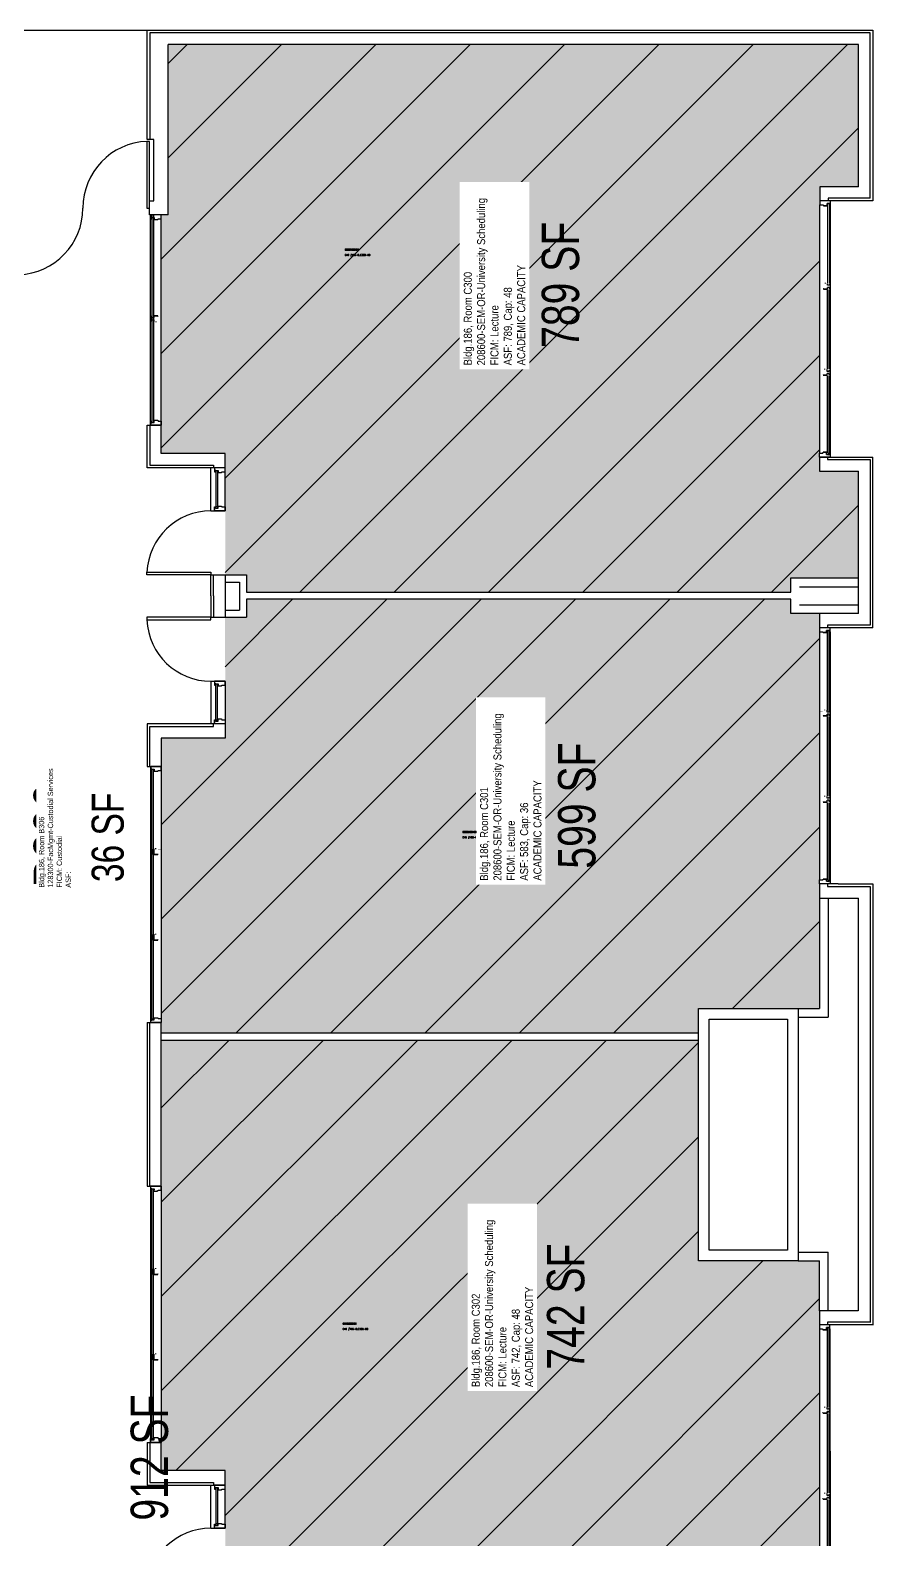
# Model space of a CAD drawing. Header units: inches. Extents: x -16 to 4862, y -246 to 5624.
# Drawn here: x 4388 to 4862, y 188 to 1037 of the extents above; entities that cross this region are included whole.
import ezdxf
from ezdxf.enums import TextEntityAlignment as Align

# ---------------------------------------------------------------- set-up
doc = ezdxf.new("R2010")
doc.units = ezdxf.units.IN
doc.header["$LTSCALE"] = 10
doc.header["$MEASUREMENT"] = 0
for name, color, linetype in [('A-DOOR', 2, 'CONTINUOUS'), ('A-FLOR', 3, 'CONTINUOUS'), ('A-GLAZ', 1, 'CONTINUOUS'), ('A-GLAZ-SILL', 2, 'CONTINUOUS'), ('A-IDEN-CNUM', 7, 'CONTINUOUS'), ('A-IDEN-RNUM', 7, 'CONTINUOUS'), ('A-IDEN-SNUM', 4, 'CONTINUOUS'), ('A-IDEN-VNUM', 4, 'CONTINUOUS'), ('A-WALL', 5, 'CONTINUOUS'), ('AREA-TEXT', 3, 'CONTINUOUS'), ('Rooms-Capacity', 4, 'CONTINUOUS'), ('Rooms-Category-Color', 7, 'CONTINUOUS'), ('Rooms-College-Color', 7, 'CONTINUOUS'), ('Rooms-Department-Color', 7, 'CONTINUOUS'), ('Rooms-Division-Color', 7, 'CONTINUOUS'), ('Rooms-Information', 7, 'CONTINUOUS')]:
    doc.layers.add(name, color=color, linetype=linetype)
doc.styles.add('AREA', font='arial.ttf', dxfattribs={"width": 0.75, "height": 24})
doc.styles.add('ROOMSNUMBER', font='TXT.SHX', dxfattribs={"height": 1})
doc.styles.add('ROOMVNUMBER', font='arial.ttf', dxfattribs={"width": 0.85, "height": 30})

msp = doc.modelspace()

# ---------------------------------------------------------------- hatches: boundary and pattern name
at = {"layer": 'Rooms-Capacity'}
h = msp.add_hatch(dxfattribs=at)
h.set_pattern_fill('ANSI31', color=256, scale=300, style=0)
h.paths.add_polyline_path([(4465.61, 1029.13), (4465.61, 933.3), (4461.68, 933.3), (4461.67, 799.1), (4497.6, 799.1), (4497.6, 730.85), (4509.6, 730.85), (4509.6, 721.13), (4815.49, 721.13), (4815.49, 729.17), (4853.64, 729.17), (4853.64, 789.19), (4831.64, 789.19), (4831.96, 949.14), (4853.56, 949.14), (4853.6, 1029.13)])
h = msp.add_hatch(dxfattribs=at)
h.set_pattern_fill('ANSI31', color=256, scale=300, style=0)
h.paths.add_polyline_path([(4509.6, 717.13), (4509.56, 707.04), (4497.57, 707.04), (4497.6, 639.04), (4461.67, 639.04), (4461.68, 473.16), (4763.64, 473.16), (4763.64, 487.13), (4831.61, 487.13), (4831.65, 709.13), (4815.49, 709.13), (4815.49, 717.13)])
h = msp.add_hatch(dxfattribs=at)
h.set_pattern_fill('ANSI31', color=256, scale=300, style=0)
h.paths.add_polyline_path([(4461.67, 469.16), (4461.67, 227.26), (4497.6, 227.26), (4497.6, 158.89), (4509.6, 158.89), (4509.6, 149.19), (4815.49, 149.19), (4815.49, 157.18), (4831.55, 157.18), (4831.59, 345.13), (4763.64, 345.13), (4763.64, 469.16)])
at = {"layer": 'Rooms-Category-Color', "true_color": 0xffff64}
for points in [[(4465.61, 1029.13), (4465.61, 933.3), (4461.68, 933.3), (4461.67, 799.1), (4497.6, 799.1), (4497.6, 730.85), (4509.6, 730.85), (4509.6, 721.13), (4815.49, 721.13), (4815.49, 729.17), (4853.64, 729.17), (4853.64, 789.19), (4831.64, 789.19), (4831.96, 949.14), (4853.56, 949.14), (4853.6, 1029.13)], [(4509.6, 717.13), (4509.56, 707.04), (4497.57, 707.04), (4497.6, 639.04), (4461.67, 639.04), (4461.68, 473.16), (4763.64, 473.16), (4763.64, 487.13), (4831.61, 487.13), (4831.65, 709.13), (4815.49, 709.13), (4815.49, 717.13)], [(4461.67, 469.16), (4461.67, 227.26), (4497.6, 227.26), (4497.6, 158.89), (4509.6, 158.89), (4509.6, 149.19), (4815.49, 149.19), (4815.49, 157.18), (4831.55, 157.18), (4831.59, 345.13), (4763.64, 345.13), (4763.64, 469.16)]]:
    msp.add_hatch(color=51, dxfattribs=at).paths.add_polyline_path(points)
at = {"layer": 'Rooms-College-Color', "true_color": 0xffff64}
for points in [[(4465.61, 1029.13), (4465.61, 933.3), (4461.68, 933.3), (4461.67, 799.1), (4497.6, 799.1), (4497.6, 730.85), (4509.6, 730.85), (4509.6, 721.13), (4815.49, 721.13), (4815.49, 729.17), (4853.64, 729.17), (4853.64, 789.19), (4831.64, 789.19), (4831.96, 949.14), (4853.56, 949.14), (4853.6, 1029.13)], [(4509.6, 717.13), (4509.56, 707.04), (4497.57, 707.04), (4497.6, 639.04), (4461.67, 639.04), (4461.68, 473.16), (4763.64, 473.16), (4763.64, 487.13), (4831.61, 487.13), (4831.65, 709.13), (4815.49, 709.13), (4815.49, 717.13)], [(4461.67, 469.16), (4461.67, 227.26), (4497.6, 227.26), (4497.6, 158.89), (4509.6, 158.89), (4509.6, 149.19), (4815.49, 149.19), (4815.49, 157.18), (4831.55, 157.18), (4831.59, 345.13), (4763.64, 345.13), (4763.64, 469.16)]]:
    msp.add_hatch(color=51, dxfattribs=at).paths.add_polyline_path(points)
at = {"layer": 'Rooms-Department-Color', "true_color": 0x003fff}
for points in [[(4465.61, 1029.13), (4465.61, 933.3), (4461.68, 933.3), (4461.67, 799.1), (4497.6, 799.1), (4497.6, 730.85), (4509.6, 730.85), (4509.6, 721.13), (4815.49, 721.13), (4815.49, 729.17), (4853.64, 729.17), (4853.64, 789.19), (4831.64, 789.19), (4831.96, 949.14), (4853.56, 949.14), (4853.6, 1029.13)], [(4509.6, 717.13), (4509.56, 707.04), (4497.57, 707.04), (4497.6, 639.04), (4461.67, 639.04), (4461.68, 473.16), (4763.64, 473.16), (4763.64, 487.13), (4831.61, 487.13), (4831.65, 709.13), (4815.49, 709.13), (4815.49, 717.13)], [(4461.67, 469.16), (4461.67, 227.26), (4497.6, 227.26), (4497.6, 158.89), (4509.6, 158.89), (4509.6, 149.19), (4815.49, 149.19), (4815.49, 157.18), (4831.55, 157.18), (4831.59, 345.13), (4763.64, 345.13), (4763.64, 469.16)]]:
    msp.add_hatch(color=160, dxfattribs=at).paths.add_polyline_path(points)
at = {"layer": 'Rooms-Division-Color', "true_color": 0x003fff}
for points in [[(4465.61, 1029.13), (4465.61, 933.3), (4461.68, 933.3), (4461.67, 799.1), (4497.6, 799.1), (4497.6, 730.85), (4509.6, 730.85), (4509.6, 721.13), (4815.49, 721.13), (4815.49, 729.17), (4853.64, 729.17), (4853.64, 789.19), (4831.64, 789.19), (4831.96, 949.14), (4853.56, 949.14), (4853.6, 1029.13)], [(4509.6, 717.13), (4509.56, 707.04), (4497.57, 707.04), (4497.6, 639.04), (4461.67, 639.04), (4461.68, 473.16), (4763.64, 473.16), (4763.64, 487.13), (4831.61, 487.13), (4831.65, 709.13), (4815.49, 709.13), (4815.49, 717.13)], [(4461.67, 469.16), (4461.67, 227.26), (4497.6, 227.26), (4497.6, 158.89), (4509.6, 158.89), (4509.6, 149.19), (4815.49, 149.19), (4815.49, 157.18), (4831.55, 157.18), (4831.59, 345.13), (4763.64, 345.13), (4763.64, 469.16)]]:
    msp.add_hatch(color=160, dxfattribs=at).paths.add_polyline_path(points)

# ---------------------------------------------------------------- linework, layer by layer
at = {"layer": 'A-DOOR'}
for p, q in [((4455.13, 974.64), (4453.63, 974.64)), ((4453.63, 974.64), (4453.63, 937.13)), ((4455.13, 937.13), (4455.13, 974.64)), ((4453.63, 937.13), (4455.13, 937.13)), ((4453.6, 730.85), (4453.6, 732.35)), ((4453.6, 732.35), (4489.6, 732.35)), ((4489.6, 730.85), (4453.6, 730.85)), ((4489.6, 732.35), (4489.6, 730.85)), ((4489.6, 707.04), (4453.6, 707.04)), ((4453.6, 707.04), (4453.6, 705.54)), ((4453.6, 705.54), (4489.6, 705.54)), ((4489.6, 705.54), (4489.6, 707.04))]:
    msp.add_line(p, q, dxfattribs=at)
for centre, radius, start, end in [((4455.18, 937.11), 37.56, 92.37477, 179.96328), ((4380.13, 937.13), 37.49, 272.27124, 0.00933), ((4489.6, 730.86), 35.99, 89.99378, 177.62594), ((4489.61, 707.05), 36.01, 182.40962, 269.99037), ((4489.6, 158.9), 35.99, 89.99378, 177.62594)]:
    msp.add_arc(centre, radius, start, end, dxfattribs=at)
at = {"layer": 'A-FLOR'}
msp.add_line((4453.67, 1036.98), (2423.65, 1036.98), dxfattribs=at)
at = {"layer": 'A-GLAZ'}
for p, q in [((4831.64, 938.89), (4831.64, 799.39)), ((4836.27, 939.59), (4836.27, 895.1)), ((4837.62, 938.89), (4837.64, 799.39)), ((4456.37, 933.3), (4456.37, 817.44)), ((4457.37, 933.3), (4457.37, 816.55)), ((4835.95, 891.18), (4835.95, 846.69)), ((4835.95, 842.77), (4835.95, 799.49)), ((4492.32, 789.78), (4492.32, 768.17)), ((4493.32, 789.65), (4493.32, 768.3)), ((4831.65, 698.88), (4831.65, 559.38)), ((4835.96, 699.58), (4835.96, 655.09)), ((4837.62, 698.88), (4837.65, 559.38)), ((4492.32, 648.48), (4492.32, 669.78)), ((4493.32, 648.61), (4493.32, 669.66)), ((4835.96, 651.17), (4835.96, 606.68)), ((4456.37, 481.5), (4456.37, 620.83)), ((4457.37, 480.61), (4457.37, 621.72)), ((4835.96, 602.76), (4835.96, 559.48)), ((4456.36, 245.47), (4456.36, 384.81)), ((4457.36, 244.59), (4457.36, 385.69)), ((4831.59, 306.88), (4831.59, 167.38)), ((4835.9, 307.58), (4835.9, 263.09)), ((4837.56, 306.88), (4837.59, 167.38)), ((4835.9, 259.17), (4835.9, 214.68)), ((4492.32, 217.82), (4492.32, 196.21)), ((4493.32, 217.69), (4493.32, 196.33)), ((4835.9, 210.76), (4835.9, 167.48))]:
    msp.add_line(p, q, dxfattribs=at)
at = {"layer": 'A-GLAZ-SILL'}
for p, q in [((4837.27, 939.59), (4837.27, 895.1)), ((4836.95, 891.18), (4836.95, 846.69)), ((4836.95, 842.77), (4836.95, 799.49)), ((4836.96, 699.58), (4836.96, 655.09)), ((4836.96, 651.17), (4836.96, 606.68)), ((4836.96, 602.76), (4836.96, 559.48)), ((4836.9, 307.58), (4836.9, 263.09)), ((4836.9, 259.17), (4836.9, 214.68)), ((4836.9, 210.76), (4836.9, 167.48))]:
    msp.add_line(p, q, dxfattribs=at)
at = {"layer": 'A-WALL'}
for p, q in [((4453.67, 1037.13), (4861.6, 1037.13)), ((4453.67, 975.64), (4453.67, 1037.13)), ((4860.1, 1035.63), (4455.17, 1035.63)), ((4455.17, 1035.63), (4455.17, 975.64)), ((4860.1, 942.64), (4860.1, 1035.63)), ((4861.6, 1037.13), (4861.6, 941.14)), ((4853.6, 1029.13), (4465.61, 1029.13)), ((4465.61, 933.3), (4465.61, 1029.13)), ((4853.6, 949.14), (4853.6, 1029.13)), ((4457.61, 973.04), (4457.57, 973.04)), ((4853.6, 949.14), (4831.96, 949.14)), ((4831.96, 949.14), (4831.96, 941.14)), ((4860.1, 942.64), (4836.46, 942.64)), ((4836.46, 942.64), (4836.46, 941.14)), ((4861.6, 941.14), (4831.96, 941.14)), ((4836.12, 938.45), (4834, 938.45)), ((4835.08, 938.07), (4835.08, 938.45)), ((4836, 939.7), (4836, 938.84)), ((4837.25, 939.7), (4836, 939.7)), ((4837.25, 939.82), (4837.25, 939.7)), ((4455.68, 815.1, 0), (4455.68, 933.3, 0)), ((4461.68, 815.1), (4461.67, 933.3)), ((4833.92, 891.8), (4833.8, 891.8)), ((4835.08, 894.73), (4835.08, 895.1)), ((4835.08, 891.55), (4835.08, 891.18)), ((4835.08, 891.55), (4835.08, 891.18)), ((4836.27, 894.76), (4836.15, 894.73)), ((4836.15, 891.55), (4836.27, 891.52)), ((4836.27, 893.73), (4836.27, 894.76)), ((4836.27, 894.73), (4836.27, 894.59)), ((4837.27, 893.73), (4836.27, 893.73)), ((4836.27, 891.52), (4836.27, 892.55)), ((4837.27, 892.55), (4836.27, 892.55)), ((4836.27, 892.55), (4836.27, 891.55)), ((4837.27, 894.73), (4837.27, 893.73)), ((4837.46, 894.27), (4837.27, 894.27)), ((4837.27, 894.27), (4837.27, 893.74)), ((4837.27, 892.55), (4837.27, 891.92)), ((4837.27, 892.55), (4837.27, 891.55)), ((4837.27, 891.92), (4837.46, 892.02)), ((4837.93, 894.27), (4837.46, 894.27)), ((4837.46, 892.02), (4837.62, 892.02)), ((4837.62, 892.02), (4837.93, 892.2)), ((4837.93, 892.2), (4837.93, 894.27)), ((4456.05, 876.05), (4455.74, 875.87)), ((4456.05, 876.05), (4455.74, 875.87)), ((4455.74, 875.87), (4455.74, 873.8)), ((4455.74, 875.87), (4455.74, 873.8)), ((4456.22, 876.05), (4456.05, 876.05)), ((4456.22, 876.05), (4456.05, 876.05)), ((4456.4, 876.14), (4456.22, 876.05)), ((4456.4, 876.14), (4456.22, 876.05)), ((4456.4, 873.33), (4456.4, 876.51)), ((4456.4, 875.51), (4456.4, 876.51)), ((4456.4, 875.51), (4456.4, 876.14)), ((4456.4, 875.52), (4456.4, 876.14)), ((4456.4, 875.52), (4457.4, 875.51)), ((4456.4, 875.51), (4457.4, 875.51)), ((4456.4, 874.34), (4457.4, 874.34)), ((4456.4, 873.34), (4456.4, 874.34)), ((4456.4, 873.8), (4456.4, 874.33)), ((4456.4, 874.33), (4457.4, 874.33)), ((4456.4, 873.8), (4456.4, 874.33)), ((4457.53, 876.51), (4457.4, 876.54)), ((4457.4, 876.54), (4457.4, 875.51)), ((4457.53, 876.51), (4457.4, 876.54)), ((4457.4, 876.54), (4457.4, 875.51)), ((4457.4, 873.33), (4457.4, 876.51)), ((4457.4, 875.51), (4457.4, 876.51)), ((4457.4, 874.34), (4457.4, 873.3)), ((4457.4, 874.33), (4457.4, 873.3)), ((4458.59, 876.51), (4458.59, 876.89)), ((4458.59, 876.51), (4458.59, 876.89)), ((4458.59, 876.51), (4458.59, 876.88)), ((4458.59, 876.51), (4458.59, 876.88)), ((4459.75, 876.26), (4459.88, 876.26)), ((4459.75, 876.26), (4459.88, 876.26)), ((4455.74, 873.8), (4456.22, 873.8)), ((4455.74, 873.8), (4456.22, 873.8)), ((4456.22, 873.8), (4456.4, 873.8)), ((4456.22, 873.8), (4456.4, 873.8)), ((4457.4, 873.34), (4457.4, 873.48)), ((4457.4, 873.3), (4457.53, 873.34)), ((4457.4, 873.3), (4457.53, 873.33)), ((4458.59, 873.34), (4458.59, 872.96)), ((4458.59, 873.33), (4458.59, 872.96)), ((4833.6, 843.39), (4833.48, 843.39)), ((4834.77, 846.32), (4834.77, 846.69)), ((4834.77, 843.14), (4834.77, 842.77)), ((4834.77, 843.14), (4834.77, 842.77)), ((4835.95, 846.35), (4835.83, 846.32)), ((4835.83, 843.14), (4835.95, 843.11)), ((4835.95, 845.32), (4835.95, 846.35)), ((4836.95, 845.32), (4835.95, 845.32)), ((4835.95, 843.11), (4835.95, 844.14)), ((4836.95, 844.14), (4835.95, 844.14)), ((4837.14, 845.85), (4836.95, 845.85)), ((4836.95, 845.85), (4836.95, 845.32)), ((4836.95, 844.14), (4836.95, 843.51)), ((4836.95, 843.51), (4837.14, 843.61)), ((4837.62, 845.85), (4837.14, 845.85)), ((4837.14, 843.61), (4837.31, 843.6)), ((4837.31, 843.6), (4837.62, 843.78)), ((4837.62, 843.78), (4837.62, 845.85)), ((4835.81, 799.84), (4833.68, 799.84)), ((4834.77, 800.21), (4834.77, 799.84)), ((4835.68, 798.59), (4835.68, 799.44)), ((4836.93, 798.59), (4835.68, 798.59)), ((4836.93, 798.46), (4836.93, 798.59)), ((4497.6, 791.1), (4453.67, 791.1)), ((4489.6, 766.85), (4489.58, 791.1)), ((4831.64, 797.14), (4831.64, 789.19)), ((4831.64, 797.14), (4861.64, 797.14)), ((4836.14, 797.14), (4836.14, 795.69)), ((4836.14, 795.69), (4860.14, 795.69)), ((4860.14, 795.69), (4860.14, 702.63)), ((4861.64, 701.13), (4861.64, 797.14)), ((4831.64, 789.19), (4853.64, 789.19)), ((4853.64, 709.13), (4853.64, 789.19)), ((4489.6, 766.85), (4497.6, 766.85)), ((4489.6, 719.13), (4489.6, 730.85)), ((4489.6, 730.85), (4509.6, 730.85)), ((4491.1, 719.13), (4491.1, 730.85)), ((4497.6, 730.85), (4497.6, 707.04)), ((4497.6, 726.85), (4505.6, 726.85)), ((4505.6, 726.85), (4505.6, 711.04)), ((4820.49, 724.17), (4853.6, 724.17)), ((4489.6, 719.13), (4489.6, 707.04)), ((4491.1, 719.13), (4491.1, 707.04)), ((4820.49, 714.09), (4853.6, 714.09)), ((4489.6, 707.04), (4509.6, 707.04)), ((4497.6, 711.04), (4505.6, 711.04)), ((4831.65, 709.13), (4831.65, 701.13)), ((4861.64, 701.13), (4831.65, 701.13)), ((4835.81, 698.44), (4833.69, 698.44)), ((4834.77, 698.06), (4834.77, 698.44)), ((4835.69, 699.69), (4835.69, 698.83)), ((4836.94, 699.69), (4835.69, 699.69)), ((4860.14, 702.63), (4836.15, 702.63)), ((4836.15, 702.63), (4836.15, 701.13)), ((4836.94, 699.81), (4836.94, 699.69)), ((4489.58, 671.1), (4489.58, 647.16)), ((4489.6, 671.1), (4497.6, 671.1)), ((4834.77, 654.72), (4834.77, 655.09)), ((4835.96, 654.75), (4835.83, 654.72)), ((4835.96, 653.72), (4835.96, 654.75)), ((4835.96, 654.72), (4835.96, 654.58)), ((4836.96, 653.72), (4835.96, 653.72)), ((4836.96, 654.72), (4836.96, 653.72)), ((4837.14, 654.26), (4836.96, 654.26)), ((4836.96, 654.26), (4836.96, 653.72)), ((4837.62, 654.26), (4837.14, 654.26)), ((4837.62, 652.18), (4837.62, 654.26)), ((4497.6, 647.16), (4453.67, 647.16)), ((4833.61, 651.79), (4833.48, 651.79)), ((4834.77, 651.54), (4834.77, 651.17)), ((4834.77, 651.54), (4834.77, 651.17)), ((4835.83, 651.54), (4835.96, 651.51)), ((4835.96, 651.51), (4835.96, 652.54)), ((4836.96, 652.54), (4835.96, 652.54)), ((4835.96, 652.54), (4835.96, 651.54)), ((4836.96, 652.54), (4836.96, 651.91)), ((4836.96, 652.54), (4836.96, 651.54)), ((4836.96, 651.91), (4837.14, 652.01)), ((4837.14, 652.01), (4837.31, 652.01)), ((4837.31, 652.01), (4837.62, 652.18)), ((4453.67, 623.16, 0), (4461.68, 623.16)), ((4453.67, 623.16, 0), (4461.68, 623.16)), ((4455.68, 623.16, 0), (4455.68, 479.16)), ((4461.68, 623.16), (4461.67, 479.16)), ((4833.61, 603.38), (4833.48, 603.38)), ((4834.77, 606.31), (4834.77, 606.68)), ((4834.77, 603.13), (4834.77, 602.76)), ((4834.77, 603.13), (4834.77, 602.76)), ((4835.96, 606.34), (4835.83, 606.31)), ((4835.83, 603.13), (4835.96, 603.1)), ((4835.96, 605.31), (4835.96, 606.34)), ((4836.96, 605.31), (4835.96, 605.31)), ((4835.96, 603.1), (4835.96, 604.13)), ((4836.96, 604.13), (4835.96, 604.13)), ((4837.14, 605.84), (4836.96, 605.84)), ((4836.96, 605.84), (4836.96, 605.31)), ((4836.96, 604.13), (4836.96, 603.5)), ((4836.96, 603.5), (4837.14, 603.59)), ((4837.62, 605.84), (4837.14, 605.84)), ((4837.14, 603.59), (4837.31, 603.59)), ((4837.31, 603.59), (4837.62, 603.77)), ((4837.62, 603.77), (4837.62, 605.84)), ((4455.74, 576.29), (4456.22, 576.29)), ((4455.74, 574.22), (4455.74, 576.29)), ((4455.74, 576.29), (4456.22, 576.29)), ((4455.74, 574.21), (4455.74, 576.29)), ((4456.05, 574.04), (4455.74, 574.22)), ((4456.05, 574.04), (4455.74, 574.21)), ((4456.22, 574.04), (4456.05, 574.04)), ((4456.22, 574.04), (4456.05, 574.04)), ((4456.22, 576.29), (4456.4, 576.29)), ((4456.22, 576.29), (4456.4, 576.29)), ((4456.4, 573.94), (4456.22, 574.04)), ((4456.4, 573.94), (4456.22, 574.04)), ((4456.4, 576.75), (4456.4, 573.58)), ((4456.4, 576.75), (4456.4, 575.75)), ((4456.4, 576.29), (4456.4, 575.76)), ((4456.4, 576.29), (4456.4, 575.75)), ((4456.4, 575.75), (4457.4, 575.75)), ((4456.4, 575.75), (4457.4, 575.75)), ((4456.4, 574.57), (4457.4, 574.58)), ((4456.4, 574.57), (4456.4, 573.94)), ((4456.4, 574.57), (4456.4, 573.57)), ((4456.4, 574.57), (4456.4, 573.94)), ((4456.4, 574.57), (4457.4, 574.57)), ((4457.4, 576.78), (4457.53, 576.75)), ((4457.4, 575.75), (4457.4, 576.78)), ((4457.4, 576.78), (4457.53, 576.75)), ((4457.4, 575.75), (4457.4, 576.78)), ((4457.4, 576.75), (4457.4, 573.58)), ((4457.4, 576.75), (4457.4, 576.61)), ((4457.4, 573.54), (4457.4, 574.58)), ((4457.4, 574.57), (4457.4, 573.57)), ((4457.4, 573.54), (4457.4, 574.57)), ((4457.53, 573.58), (4457.4, 573.54)), ((4457.53, 573.57), (4457.4, 573.54)), ((4458.59, 576.75), (4458.59, 577.13)), ((4458.59, 576.75), (4458.59, 577.12)), ((4458.59, 573.58), (4458.59, 573.2)), ((4458.59, 573.58), (4458.59, 573.2)), ((4458.59, 573.57), (4458.59, 573.2)), ((4458.59, 573.57), (4458.59, 573.2)), ((4459.75, 573.83), (4459.88, 573.83)), ((4459.75, 573.82), (4459.88, 573.82)), ((4834.77, 560.2), (4834.77, 559.83)), ((4842.15, 557.13), (4831.61, 557.13)), ((4831.61, 557.13), (4831.61, 487.13)), ((4831.65, 557.13), (4831.65, 549.18)), ((4835.81, 559.83), (4833.69, 559.83)), ((4835.69, 558.58), (4835.69, 559.43)), ((4836.94, 558.58), (4835.69, 558.58)), ((4836.15, 557.13), (4836.15, 555.68)), ((4836.15, 555.68), (4860.1, 555.68)), ((4836.94, 558.45), (4836.94, 558.58)), ((4842.15, 557.13), (4861.6, 557.13)), ((4860.1, 555.63), (4860.1, 310.61)), ((4861.6, 557.13), (4861.6, 309.11)), ((4831.65, 549.18), (4853.6, 549.18)), ((4836.61, 549.18), (4836.61, 482.13)), ((4853.6, 317.11), (4853.6, 549.13)), ((4455.74, 528.29), (4456.22, 528.29)), ((4455.74, 526.22), (4455.74, 528.29)), ((4455.74, 528.29), (4456.22, 528.29)), ((4455.74, 526.21), (4455.74, 528.29)), ((4456.22, 528.29), (4456.4, 528.29)), ((4456.22, 528.29), (4456.4, 528.29)), ((4456.4, 528.75), (4456.4, 525.58)), ((4456.4, 528.75), (4456.4, 527.75)), ((4456.4, 528.29), (4456.4, 527.76)), ((4456.4, 528.29), (4456.4, 527.75)), ((4456.4, 527.75), (4457.4, 527.75)), ((4456.4, 527.75), (4457.4, 527.75)), ((4456.4, 526.57), (4457.4, 526.58)), ((4456.4, 526.57), (4456.4, 525.94)), ((4456.4, 526.57), (4456.4, 525.57)), ((4456.4, 526.57), (4456.4, 525.94)), ((4456.4, 526.57), (4457.4, 526.57)), ((4457.4, 528.78), (4457.53, 528.75)), ((4457.4, 527.75), (4457.4, 528.78)), ((4457.4, 528.78), (4457.53, 528.75)), ((4457.4, 527.75), (4457.4, 528.78)), ((4457.4, 528.75), (4457.4, 525.58)), ((4457.4, 528.75), (4457.4, 528.61)), ((4457.4, 525.54), (4457.4, 526.58)), ((4457.4, 526.57), (4457.4, 525.57)), ((4457.4, 525.54), (4457.4, 526.57)), ((4458.59, 528.75), (4458.59, 529.13)), ((4458.59, 528.75), (4458.59, 529.12)), ((4456.05, 526.04), (4455.74, 526.22)), ((4456.05, 526.04), (4455.74, 526.21)), ((4456.22, 526.04), (4456.05, 526.04)), ((4456.22, 526.04), (4456.05, 526.04)), ((4456.4, 525.94), (4456.22, 526.04)), ((4456.4, 525.94), (4456.22, 526.04)), ((4457.53, 525.58), (4457.4, 525.54)), ((4457.53, 525.57), (4457.4, 525.54)), ((4458.59, 525.58), (4458.59, 525.2)), ((4458.59, 525.58), (4458.59, 525.2)), ((4458.59, 525.57), (4458.59, 525.2)), ((4458.59, 525.57), (4458.59, 525.2)), ((4459.75, 525.83), (4459.88, 525.83)), ((4459.75, 525.82), (4459.88, 525.82)), ((4763.64, 487.13), (4819.64, 487.13)), ((4763.64, 345.13), (4763.64, 487.13)), ((4819.6, 487.13), (4831.61, 487.13)), ((4819.64, 487.13), (4819.64, 345.13)), ((4453.67, 479.16, 0), (4461.68, 479.16)), ((4769.64, 481.13), (4813.64, 481.13)), ((4769.64, 351.13), (4769.64, 481.13)), ((4813.64, 481.13), (4813.64, 351.13)), ((4819.6, 482.13), (4836.61, 482.13)), ((4763.64, 473.16), (4461.68, 473.16)), ((4763.64, 469.16), (4461.68, 469.16)), ((4453.67, 387.14), (4461.67, 387.14)), ((4455.71, 243.14, 0), (4455.71, 387.14)), ((4461.67, 387.14), (4461.64, 243.14)), ((4813.64, 351.13), (4769.64, 351.13)), ((4819.64, 350.13), (4836.59, 350.13)), ((4836.59, 317.13), (4836.59, 350.13)), ((4455.73, 340.27), (4456.21, 340.27)), ((4455.73, 338.2), (4455.73, 340.27)), ((4455.73, 340.26), (4456.21, 340.26)), ((4455.73, 338.19), (4455.73, 340.26)), ((4456.21, 340.27), (4456.39, 340.27)), ((4456.21, 340.26), (4456.39, 340.26)), ((4456.39, 340.73), (4456.39, 337.55)), ((4456.39, 340.73), (4456.39, 339.73)), ((4456.39, 340.27), (4456.39, 339.74)), ((4456.39, 340.26), (4456.39, 339.73)), ((4456.39, 339.73), (4457.39, 339.73)), ((4456.39, 339.73), (4457.39, 339.73)), ((4457.39, 340.76), (4457.52, 340.73)), ((4457.39, 339.73), (4457.39, 340.76)), ((4457.39, 340.76), (4457.52, 340.73)), ((4457.39, 339.73), (4457.39, 340.76)), ((4457.39, 340.73), (4457.39, 337.55)), ((4457.39, 340.73), (4457.39, 340.58)), ((4458.58, 340.73), (4458.58, 341.1)), ((4458.58, 340.73), (4458.58, 341.1)), ((4819.64, 345.13), (4763.64, 345.13)), ((4819.64, 345.13), (4831.59, 345.13)), ((4831.59, 317.13), (4831.59, 345.13)), ((4456.04, 338.02), (4455.73, 338.2)), ((4456.04, 338.01), (4455.73, 338.19)), ((4456.21, 338.02), (4456.04, 338.02)), ((4456.21, 338.02), (4456.04, 338.01)), ((4456.39, 337.92), (4456.21, 338.02)), ((4456.39, 337.92), (4456.21, 338.02)), ((4456.39, 338.55), (4456.39, 337.92)), ((4456.39, 338.55), (4457.39, 338.55)), ((4456.39, 338.55), (4456.39, 337.55)), ((4456.39, 338.55), (4456.39, 337.92)), ((4456.39, 338.55), (4457.39, 338.55)), ((4457.39, 337.52), (4457.39, 338.55)), ((4457.39, 338.55), (4457.39, 337.55)), ((4457.39, 337.52), (4457.39, 338.55)), ((4457.52, 337.55), (4457.39, 337.52)), ((4457.52, 337.55), (4457.39, 337.52)), ((4458.58, 337.55), (4458.58, 337.18)), ((4458.58, 337.55), (4458.58, 337.18)), ((4458.58, 337.55), (4458.58, 337.18)), ((4458.58, 337.55), (4458.58, 337.18)), ((4459.74, 337.8), (4459.87, 337.8)), ((4459.74, 337.8), (4459.87, 337.8)), ((4853.48, 317.13), (4831.59, 317.13)), ((4831.59, 317.13), (4831.59, 309.13)), ((4853.48, 317.13), (4831.59, 317.13)), ((4861.48, 309.13), (4831.59, 309.13)), ((4835.75, 306.44), (4833.62, 306.44)), ((4834.71, 306.06), (4834.71, 306.44)), ((4835.62, 307.69), (4835.62, 306.83)), ((4836.87, 307.69), (4835.62, 307.69)), ((4859.98, 310.63), (4836.09, 310.63)), ((4836.09, 310.63), (4836.09, 309.13)), ((4836.87, 307.81), (4836.87, 307.69)), ((4455.73, 292.27), (4456.21, 292.27)), ((4455.73, 290.2), (4455.73, 292.27)), ((4455.73, 292.26), (4456.21, 292.26)), ((4455.73, 290.19), (4455.73, 292.26)), ((4456.04, 290.02), (4455.73, 290.2)), ((4456.04, 290.01), (4455.73, 290.19)), ((4456.21, 290.02), (4456.04, 290.02)), ((4456.21, 290.02), (4456.04, 290.01)), ((4456.21, 292.27), (4456.39, 292.27)), ((4456.21, 292.26), (4456.39, 292.26)), ((4456.39, 289.92), (4456.21, 290.02)), ((4456.39, 289.92), (4456.21, 290.02)), ((4456.39, 292.73), (4456.39, 289.55)), ((4456.39, 292.73), (4456.39, 291.73)), ((4456.39, 292.27), (4456.39, 291.74)), ((4456.39, 292.26), (4456.39, 291.73)), ((4456.39, 291.73), (4457.39, 291.73)), ((4456.39, 291.73), (4457.39, 291.73)), ((4456.39, 290.55), (4456.39, 289.92)), ((4456.39, 290.55), (4457.39, 290.55)), ((4456.39, 290.55), (4456.39, 289.55)), ((4456.39, 290.55), (4456.39, 289.92)), ((4456.39, 290.55), (4457.39, 290.55)), ((4457.39, 292.76), (4457.52, 292.73)), ((4457.39, 291.73), (4457.39, 292.76)), ((4457.39, 292.76), (4457.52, 292.73)), ((4457.39, 291.73), (4457.39, 292.76)), ((4457.39, 292.73), (4457.39, 289.55)), ((4457.39, 292.73), (4457.39, 292.58)), ((4457.39, 289.52), (4457.39, 290.55)), ((4457.39, 290.55), (4457.39, 289.55)), ((4457.39, 289.52), (4457.39, 290.55)), ((4457.52, 289.55), (4457.39, 289.52)), ((4457.52, 289.55), (4457.39, 289.52)), ((4458.58, 292.73), (4458.58, 293.1)), ((4458.58, 292.73), (4458.58, 293.1)), ((4458.58, 289.55), (4458.58, 289.18)), ((4458.58, 289.55), (4458.58, 289.18)), ((4458.58, 289.55), (4458.58, 289.18)), ((4458.58, 289.55), (4458.58, 289.18)), ((4459.74, 289.8), (4459.87, 289.8)), ((4459.74, 289.8), (4459.87, 289.8)), ((4833.55, 259.79), (4833.42, 259.79)), ((4834.71, 262.72), (4834.71, 263.09)), ((4834.71, 259.54), (4834.71, 259.17)), ((4834.71, 259.54), (4834.71, 259.17)), ((4835.9, 262.75), (4835.77, 262.72)), ((4835.77, 259.54), (4835.9, 259.51)), ((4835.9, 261.72), (4835.9, 262.75)), ((4835.9, 262.72), (4835.9, 262.58)), ((4836.9, 261.72), (4835.9, 261.72)), ((4835.9, 259.51), (4835.9, 260.54)), ((4836.9, 260.54), (4835.9, 260.54)), ((4835.9, 260.54), (4835.9, 259.54)), ((4836.9, 262.72), (4836.9, 261.72)), ((4837.08, 262.26), (4836.9, 262.26)), ((4836.9, 262.26), (4836.9, 261.72)), ((4836.9, 260.54), (4836.9, 259.91)), ((4836.9, 260.54), (4836.9, 259.54)), ((4836.9, 259.91), (4837.08, 260.01)), ((4837.56, 262.26), (4837.08, 262.26)), ((4837.08, 260.01), (4837.25, 260.01)), ((4837.25, 260.01), (4837.56, 260.19)), ((4837.56, 260.19), (4837.56, 262.26)), ((4453.67, 243.14), (4461.67, 243.14)), ((4489.58, 194.89), (4489.58, 219.14)), ((4834.71, 214.31), (4834.71, 214.68)), ((4835.9, 214.34), (4835.77, 214.31)), ((4835.9, 213.31), (4835.9, 214.34)), ((4836.9, 213.31), (4835.9, 213.31)), ((4837.08, 213.84), (4836.9, 213.84)), ((4836.9, 213.84), (4836.9, 213.31)), ((4837.56, 213.84), (4837.08, 213.84)), ((4837.56, 211.77), (4837.56, 213.84)), ((4833.55, 211.38), (4833.42, 211.38)), ((4834.71, 211.13), (4834.71, 210.76)), ((4834.71, 211.13), (4834.71, 210.76)), ((4835.77, 211.13), (4835.9, 211.1)), ((4835.9, 211.1), (4835.9, 212.13)), ((4836.9, 212.13), (4835.9, 212.13)), ((4836.9, 212.13), (4836.9, 211.5)), ((4836.9, 211.5), (4837.08, 211.59)), ((4837.08, 211.59), (4837.25, 211.59)), ((4837.25, 211.59), (4837.56, 211.77)), ((4489.58, 194.89), (4497.61, 194.89))]:
    msp.add_line(p, q, dxfattribs=at)
for points in [[(4465.61, 933.3), (4455.13, 933.3), (4455.13, 941.13), (4457.57, 941.13), (4457.57, 975.64), (4453.67, 975.64)], [(4453.67, 791.1), (4453.67, 815.1), (4461.68, 815.1)], [(4455.17, 815.1), (4455.17, 792.6), (4491.1, 792.6), (4491.1, 791.1)], [(4497.6, 766.85), (4497.6, 799.1), (4461.67, 799.1), (4461.67, 815.1)], [(4509.6, 730.85), (4509.6, 721.13), (4815.49, 721.13), (4815.49, 729.17), (4853.6, 729.17)], [(4853.64, 709.13), (4815.49, 709.13), (4815.49, 717.13), (4509.6, 717.13), (4509.6, 707.04)], [(4497.6, 670.97), (4497.6, 639.04), (4461.67, 639.04), (4461.67, 623.04)], [(4453.67, 647.16), (4453.67, 623.16)], [(4455.17, 623.16), (4455.17, 645.66), (4491.1, 645.66), (4491.1, 647.16)], [(4453.67, 479.16), (4453.67, 387.14)], [(4455.17, 387.14), (4455.17, 387.14), (4455.17, 479.16)], [(4461.67, 387.14), (4461.67, 479.16)], [(4453.67, 243.14), (4453.67, 219.14), (4497.6, 219.14)], [(4497.61, 195.02), (4497.6, 227.26), (4461.67, 227.26), (4461.67, 243.14), (4455.17, 243.14), (4455.17, 220.64), (4491.1, 220.64), (4491.1, 219.14)]]:
    msp.add_lwpolyline(points, dxfattribs=at)
for points in [[(4836.12, 938.84), (4836, 938.84), (4836, 939.7), (4836.61, 939.7), (4837.25, 939.7), (4837.25, 939.82), (4837.44, 939.82), (4837.43, 939.35), (4837.25, 939.42), (4837.25, 938.8), (4837.43, 938.89), (4837.93, 938.89), (4837.93, 941.14), (4831.96, 941.14), (4831.96, 938.89), (4833.77, 938.89), (4833.77, 938.7), (4834, 938.7), (4834, 938.45), (4836.12, 938.45), (4836.25, 938.42), (4836.25, 938.87)], [(4455.71, 933.3), (4455.71, 931.05), (4456.21, 931.05), (4456.39, 930.96), (4456.39, 931.58), (4456.21, 931.51), (4456.2, 931.98), (4456.39, 931.98), (4456.39, 931.85), (4457.64, 931.85), (4457.64, 931), (4457.52, 931), (4457.39, 931.03), (4457.39, 930.57), (4457.52, 930.6), (4459.64, 930.6), (4459.64, 930.85), (4459.87, 930.85), (4459.87, 931.05), (4461.68, 931.05), (4461.68, 933.3)], [(4455.71, 933.3), (4455.71, 931.05), (4456.21, 931.05), (4456.39, 930.96), (4456.39, 931.58), (4456.21, 931.51), (4456.2, 931.98), (4456.39, 931.98), (4456.39, 931.85), (4457.64, 931.85), (4457.64, 931), (4457.52, 931), (4457.39, 931.03), (4457.39, 930.57), (4457.52, 930.6), (4459.64, 930.6), (4459.64, 930.85), (4459.87, 930.85), (4459.87, 931.05), (4461.68, 931.05), (4461.68, 933.3)], [(4455.71, 933.3), (4455.71, 931.05), (4456.21, 931.05), (4456.39, 930.96), (4456.39, 931.58), (4456.21, 931.51), (4456.2, 931.98), (4456.39, 931.98), (4456.39, 931.85), (4457.64, 931.85), (4457.64, 931), (4457.52, 931), (4457.39, 931.03), (4457.39, 930.57), (4457.52, 930.6), (4459.64, 930.6), (4459.64, 930.85), (4459.87, 930.85), (4459.87, 931.05), (4461.68, 931.05), (4461.68, 933.3)], [(4834.02, 891.55), (4836.15, 891.55)], [(4459.65, 876.51), (4457.53, 876.51)], [(4459.65, 876.51), (4457.53, 876.51)], [(4833.7, 843.14), (4835.83, 843.14)], [(4455.71, 815.1), (4455.71, 817.35), (4456.21, 817.35), (4456.39, 817.45), (4456.39, 816.82), (4456.21, 816.89), (4456.2, 816.42), (4456.39, 816.42), (4456.39, 816.55), (4457.64, 816.55), (4457.64, 817.4), (4457.52, 817.4), (4457.39, 817.37), (4457.39, 817.83), (4457.52, 817.8), (4459.64, 817.8), (4459.64, 817.55), (4459.87, 817.55), (4459.87, 817.35), (4461.68, 817.35), (4461.68, 815.1)], [(4455.71, 815.1), (4455.71, 817.35), (4456.21, 817.35), (4456.39, 817.45), (4456.39, 816.82), (4456.21, 816.89), (4456.2, 816.42), (4456.39, 816.42), (4456.39, 816.55), (4457.64, 816.55), (4457.64, 817.4), (4457.52, 817.4), (4457.39, 817.37), (4457.39, 817.83), (4457.52, 817.8), (4459.64, 817.8), (4459.64, 817.55), (4459.87, 817.55), (4459.87, 817.35), (4461.68, 817.35), (4461.68, 815.1)], [(4455.71, 815.1), (4455.71, 817.35), (4456.21, 817.35), (4456.39, 817.45), (4456.39, 816.82), (4456.21, 816.89), (4456.2, 816.42), (4456.39, 816.42), (4456.39, 816.55), (4457.64, 816.55), (4457.64, 817.4), (4457.52, 817.4), (4457.39, 817.37), (4457.39, 817.83), (4457.52, 817.8), (4459.64, 817.8), (4459.64, 817.55), (4459.87, 817.55), (4459.87, 817.35), (4461.68, 817.35), (4461.68, 815.1)], [(4835.81, 799.44), (4835.68, 799.44), (4835.68, 798.59), (4836.3, 798.59), (4836.93, 798.59), (4836.93, 798.46), (4837.12, 798.46), (4837.11, 798.93), (4836.93, 798.86), (4836.93, 799.49), (4837.12, 799.39), (4837.62, 799.39), (4837.62, 797.14), (4831.64, 797.14), (4831.64, 799.39), (4833.46, 799.39), (4833.46, 799.59), (4833.68, 799.59), (4833.68, 799.84), (4835.81, 799.84), (4835.93, 799.87), (4835.93, 799.41)], [(4491.63, 791.1), (4491.63, 788.85), (4492.13, 788.85), (4492.32, 788.75), (4492.32, 789.38), (4492.13, 789.31), (4492.13, 789.78), (4492.32, 789.78), (4492.32, 789.65), (4493.57, 789.65), (4493.57, 788.8), (4493.44, 788.8), (4493.32, 788.83), (4493.32, 788.37), (4493.44, 788.4), (4495.57, 788.4), (4495.57, 788.65), (4495.79, 788.65), (4495.79, 788.85), (4497.6, 788.85), (4497.6, 791.1)], [(4491.63, 766.85), (4491.63, 769.1), (4492.13, 769.1), (4492.32, 769.19), (4492.32, 768.57), (4492.13, 768.64), (4492.13, 768.17), (4492.32, 768.17), (4492.32, 768.3), (4493.57, 768.3), (4493.57, 769.15), (4493.44, 769.15), (4493.32, 769.12), (4493.32, 769.58), (4493.44, 769.55), (4495.57, 769.55), (4495.57, 769.3), (4495.79, 769.3), (4495.79, 769.1), (4497.6, 769.1), (4497.6, 766.85)], [(4835.81, 698.83), (4835.69, 698.83), (4835.69, 699.69), (4836.3, 699.69), (4836.94, 699.69), (4836.94, 699.81), (4837.12, 699.81), (4837.12, 699.34), (4836.94, 699.41), (4836.94, 698.79), (4837.12, 698.88), (4837.62, 698.88), (4837.62, 701.13), (4831.65, 701.13), (4831.65, 698.88), (4833.46, 698.88), (4833.46, 698.69), (4833.69, 698.69), (4833.69, 698.44), (4835.81, 698.44), (4835.94, 698.4), (4835.94, 698.86)], [(4491.63, 671.1), (4491.63, 668.85), (4492.13, 668.85), (4492.32, 668.76), (4492.32, 669.38), (4492.13, 669.31), (4492.13, 669.78), (4492.32, 669.78), (4492.32, 669.66), (4493.57, 669.66), (4493.57, 668.8), (4493.44, 668.8), (4493.32, 668.83), (4493.32, 668.38), (4493.44, 668.41), (4495.57, 668.41), (4495.57, 668.66), (4495.79, 668.66), (4495.79, 668.85), (4497.6, 668.85), (4497.6, 671.1)], [(4491.63, 647.16), (4491.63, 649.41), (4492.13, 649.41), (4492.32, 649.51), (4492.32, 648.88), (4492.13, 648.95), (4492.13, 648.48), (4492.32, 648.48), (4492.32, 648.61), (4493.57, 648.61), (4493.57, 649.47), (4493.44, 649.47), (4493.32, 649.43), (4493.32, 649.89), (4493.44, 649.86), (4495.57, 649.86), (4495.57, 649.61), (4495.79, 649.61), (4495.79, 649.41), (4497.6, 649.41), (4497.6, 647.16)], [(4833.71, 651.54), (4835.83, 651.54)], [(4455.71, 623.16), (4455.71, 620.91), (4456.21, 620.91), (4456.39, 620.82), (4456.39, 621.44), (4456.21, 621.37), (4456.2, 621.84), (4456.39, 621.84), (4456.39, 621.72), (4457.64, 621.72), (4457.64, 620.86), (4457.52, 620.86), (4457.39, 620.89), (4457.39, 620.43), (4457.52, 620.47), (4459.64, 620.47), (4459.64, 620.72), (4459.87, 620.72), (4459.87, 620.91), (4461.68, 620.91), (4461.68, 623.16)], [(4455.71, 623.16), (4455.71, 620.91), (4456.21, 620.91), (4456.39, 620.82), (4456.39, 621.44), (4456.21, 621.37), (4456.2, 621.84), (4456.39, 621.84), (4456.39, 621.72), (4457.64, 621.72), (4457.64, 620.86), (4457.52, 620.86), (4457.39, 620.89), (4457.39, 620.43), (4457.52, 620.47), (4459.64, 620.47), (4459.64, 620.72), (4459.87, 620.72), (4459.87, 620.91), (4461.68, 620.91), (4461.68, 623.16)], [(4455.71, 623.16), (4455.71, 620.91), (4456.21, 620.91), (4456.39, 620.82), (4456.39, 621.44), (4456.21, 621.37), (4456.2, 621.84), (4456.39, 621.84), (4456.39, 621.72), (4457.64, 621.72), (4457.64, 620.86), (4457.52, 620.86), (4457.39, 620.89), (4457.39, 620.43), (4457.52, 620.47), (4459.64, 620.47), (4459.64, 620.72), (4459.87, 620.72), (4459.87, 620.91), (4461.68, 620.91), (4461.68, 623.16)], [(4833.71, 603.13), (4835.83, 603.13)], [(4459.65, 573.58), (4457.53, 573.58)], [(4459.65, 573.57), (4457.53, 573.57)], [(4835.81, 559.43), (4835.69, 559.43), (4835.69, 558.58), (4836.3, 558.58), (4836.94, 558.58), (4836.94, 558.45), (4837.12, 558.45), (4837.12, 558.92), (4836.94, 558.85), (4836.94, 559.48), (4837.12, 559.38), (4837.62, 559.38), (4837.62, 557.13), (4831.65, 557.13), (4831.65, 559.38), (4833.46, 559.38), (4833.46, 559.58), (4833.69, 559.58), (4833.69, 559.83), (4835.81, 559.83), (4835.94, 559.86), (4835.94, 559.4)], [(4459.65, 525.58), (4457.53, 525.58)], [(4459.65, 525.57), (4457.53, 525.57)], [(4455.71, 479.16), (4455.71, 481.41), (4456.21, 481.41), (4456.39, 481.51), (4456.39, 480.88), (4456.21, 480.95), (4456.2, 480.48), (4456.39, 480.48), (4456.39, 480.61), (4457.64, 480.61), (4457.64, 481.46), (4457.52, 481.46), (4457.39, 481.43), (4457.39, 481.89), (4457.52, 481.86), (4459.64, 481.86), (4459.64, 481.61), (4459.87, 481.61), (4459.87, 481.41), (4461.68, 481.41), (4461.68, 479.16)], [(4455.71, 479.16), (4455.71, 481.41), (4456.21, 481.41), (4456.39, 481.51), (4456.39, 480.88), (4456.21, 480.95), (4456.2, 480.48), (4456.39, 480.48), (4456.39, 480.61), (4457.64, 480.61), (4457.64, 481.46), (4457.52, 481.46), (4457.39, 481.43), (4457.39, 481.89), (4457.52, 481.86), (4459.64, 481.86), (4459.64, 481.61), (4459.87, 481.61), (4459.87, 481.41), (4461.68, 481.41), (4461.68, 479.16)], [(4455.71, 479.16), (4455.71, 481.41), (4456.21, 481.41), (4456.39, 481.51), (4456.39, 480.88), (4456.21, 480.95), (4456.2, 480.48), (4456.39, 480.48), (4456.39, 480.61), (4457.64, 480.61), (4457.64, 481.46), (4457.52, 481.46), (4457.39, 481.43), (4457.39, 481.89), (4457.52, 481.86), (4459.64, 481.86), (4459.64, 481.61), (4459.87, 481.61), (4459.87, 481.41), (4461.68, 481.41), (4461.68, 479.16)], [(4455.69, 387.14), (4455.69, 384.89), (4456.2, 384.89), (4456.38, 384.79), (4456.38, 385.42), (4456.2, 385.35), (4456.19, 385.82), (4456.38, 385.82), (4456.38, 385.69), (4457.63, 385.69), (4457.63, 384.84), (4457.51, 384.84), (4457.38, 384.87), (4457.38, 384.41), (4457.51, 384.44), (4459.63, 384.44), (4459.63, 384.69), (4459.86, 384.69), (4459.86, 384.89), (4461.67, 384.89), (4461.67, 387.14)], [(4455.69, 387.14), (4455.69, 384.89), (4456.2, 384.89), (4456.38, 384.79), (4456.38, 385.42), (4456.2, 385.35), (4456.19, 385.82), (4456.38, 385.82), (4456.38, 385.69), (4457.63, 385.69), (4457.63, 384.84), (4457.51, 384.84), (4457.38, 384.87), (4457.38, 384.41), (4457.51, 384.44), (4459.63, 384.44), (4459.63, 384.69), (4459.86, 384.69), (4459.86, 384.89), (4461.67, 384.89), (4461.67, 387.14)], [(4455.69, 387.14), (4455.69, 384.89), (4456.2, 384.89), (4456.38, 384.79), (4456.38, 385.42), (4456.2, 385.35), (4456.19, 385.82), (4456.38, 385.82), (4456.38, 385.69), (4457.63, 385.69), (4457.63, 384.84), (4457.51, 384.84), (4457.38, 384.87), (4457.38, 384.41), (4457.51, 384.44), (4459.63, 384.44), (4459.63, 384.69), (4459.86, 384.69), (4459.86, 384.89), (4461.67, 384.89), (4461.67, 387.14)], [(4459.64, 337.55), (4457.52, 337.55)], [(4459.64, 337.55), (4457.52, 337.55)], [(4835.75, 306.83), (4835.62, 306.83), (4835.62, 307.69), (4836.24, 307.69), (4836.87, 307.69), (4836.87, 307.81), (4837.06, 307.81), (4837.06, 307.34), (4836.87, 307.41), (4836.87, 306.79), (4837.06, 306.88), (4837.56, 306.88), (4837.56, 309.13), (4831.59, 309.13), (4831.59, 306.88), (4833.4, 306.88), (4833.4, 306.69), (4833.62, 306.69), (4833.62, 306.44), (4835.75, 306.44), (4835.87, 306.4), (4835.87, 306.86)], [(4459.64, 289.55), (4457.52, 289.55)], [(4459.64, 289.55), (4457.52, 289.55)], [(4833.65, 259.54), (4835.77, 259.54)], [(4455.69, 243.14), (4455.69, 245.39), (4456.2, 245.39), (4456.38, 245.48), (4456.38, 244.86), (4456.2, 244.93), (4456.19, 244.46), (4456.38, 244.46), (4456.38, 244.59), (4457.63, 244.59), (4457.63, 245.44), (4457.51, 245.44), (4457.38, 245.41), (4457.38, 245.87), (4457.51, 245.84), (4459.63, 245.84), (4459.63, 245.59), (4459.86, 245.59), (4459.86, 245.39), (4461.67, 245.39), (4461.67, 243.14)], [(4455.69, 243.14), (4455.69, 245.39), (4456.2, 245.39), (4456.38, 245.48), (4456.38, 244.86), (4456.2, 244.93), (4456.19, 244.46), (4456.38, 244.46), (4456.38, 244.59), (4457.63, 244.59), (4457.63, 245.44), (4457.51, 245.44), (4457.38, 245.41), (4457.38, 245.87), (4457.51, 245.84), (4459.63, 245.84), (4459.63, 245.59), (4459.86, 245.59), (4459.86, 245.39), (4461.67, 245.39), (4461.67, 243.14)], [(4455.69, 243.14), (4455.69, 245.39), (4456.2, 245.39), (4456.38, 245.48), (4456.38, 244.86), (4456.2, 244.93), (4456.19, 244.46), (4456.38, 244.46), (4456.38, 244.59), (4457.63, 244.59), (4457.63, 245.44), (4457.51, 245.44), (4457.38, 245.41), (4457.38, 245.87), (4457.51, 245.84), (4459.63, 245.84), (4459.63, 245.59), (4459.86, 245.59), (4459.86, 245.39), (4461.67, 245.39), (4461.67, 243.14)], [(4455.71, 243.14), (4455.71, 245.39), (4456.21, 245.39), (4456.39, 245.48), (4456.39, 244.86), (4456.21, 244.93), (4456.2, 244.46), (4456.39, 244.46), (4456.39, 244.59), (4457.64, 244.59), (4457.64, 245.44), (4457.52, 245.44), (4457.39, 245.41), (4457.39, 245.87), (4457.52, 245.84), (4459.64, 245.84), (4459.64, 245.59), (4459.87, 245.59), (4459.87, 245.39), (4461.68, 245.39), (4461.68, 243.14)], [(4455.71, 243.14), (4455.71, 245.39), (4456.21, 245.39), (4456.39, 245.48), (4456.39, 244.86), (4456.21, 244.93), (4456.2, 244.46), (4456.39, 244.46), (4456.39, 244.59), (4457.64, 244.59), (4457.64, 245.44), (4457.52, 245.44), (4457.39, 245.41), (4457.39, 245.87), (4457.52, 245.84), (4459.64, 245.84), (4459.64, 245.59), (4459.87, 245.59), (4459.87, 245.39), (4461.68, 245.39), (4461.68, 243.14)], [(4455.71, 243.14), (4455.71, 245.39), (4456.21, 245.39), (4456.39, 245.48), (4456.39, 244.86), (4456.21, 244.93), (4456.2, 244.46), (4456.39, 244.46), (4456.39, 244.59), (4457.64, 244.59), (4457.64, 245.44), (4457.52, 245.44), (4457.39, 245.41), (4457.39, 245.87), (4457.52, 245.84), (4459.64, 245.84), (4459.64, 245.59), (4459.87, 245.59), (4459.87, 245.39), (4461.68, 245.39), (4461.68, 243.14)], [(4491.63, 219.14), (4491.63, 216.89), (4492.13, 216.89), (4492.32, 216.79), (4492.32, 217.42), (4492.13, 217.35), (4492.13, 217.82), (4492.32, 217.82), (4492.32, 217.69), (4493.57, 217.69), (4493.57, 216.84), (4493.44, 216.84), (4493.32, 216.87), (4493.32, 216.41), (4493.44, 216.44), (4495.57, 216.44), (4495.57, 216.69), (4495.79, 216.69), (4495.79, 216.89), (4497.6, 216.89), (4497.6, 219.14)], [(4833.65, 211.13), (4835.77, 211.13)], [(4491.63, 194.89), (4491.63, 197.14), (4492.13, 197.14), (4492.32, 197.23), (4492.32, 196.61), (4492.13, 196.68), (4492.13, 196.21), (4492.32, 196.21), (4492.32, 196.33), (4493.57, 196.33), (4493.57, 197.19), (4493.44, 197.19), (4493.32, 197.16), (4493.32, 197.61), (4493.44, 197.58), (4495.57, 197.58), (4495.57, 197.33), (4495.79, 197.33), (4495.79, 197.14), (4497.6, 197.14), (4497.61, 194.89)]]:
    msp.add_lwpolyline(points, close=True, dxfattribs=at)
for points in [[(4834.02, 894.73, 0, 0, 0), (4836.15, 894.73, 0, 0, 0), (4834.02, 894.73, 0, 0, 0), (4834.02, 894.5, 0, 0, 0), (4833.8, 894.5, 0.02, 0.02, 0), (4833.8, 894.27, 0.02, 0.02, 0), (4831.96, 894.27, 0.02, 0.02, 0), (4831.96, 892.02, 0, 0, 0), (4833.8, 892.02, 0, 0, 0), (4833.8, 891.8, 0, 0, 0), (4834.02, 891.8, 0, 0, 0), (4834.02, 891.55, 0, 0, 0)], [(4459.65, 873.34, 0, 0, 0), (4457.53, 873.34, 0, 0, 0), (4459.65, 873.34, 0, 0, 0), (4459.65, 873.56, 0, 0, 0), (4459.88, 873.56, 0.02, 0.02, 0), (4459.88, 873.8, 0.02, 0.02, 0), (4461.72, 873.8, 0.02, 0.02, 0), (4461.72, 876.05, 0, 0, 0), (4459.88, 876.05, 0, 0, 0), (4459.88, 876.26, 0, 0, 0), (4459.65, 876.26, 0, 0, 0), (4459.65, 876.51, 0, 0, 0)], [(4833.7, 846.32, 0, 0, 0), (4835.83, 846.32, 0, 0, 0), (4833.7, 846.32, 0, 0, 0), (4833.7, 846.09, 0, 0, 0), (4833.48, 846.09, 0.02, 0.02, 0), (4833.48, 845.85, 0.02, 0.02, 0), (4831.64, 845.85, 0.02, 0.02, 0), (4831.64, 843.6, 0, 0, 0), (4833.48, 843.6, 0, 0, 0), (4833.48, 843.39, 0, 0, 0), (4833.7, 843.39, 0, 0, 0), (4833.7, 843.14, 0, 0, 0)], [(4833.71, 654.72, 0, 0, 0), (4835.83, 654.72, 0, 0, 0), (4833.71, 654.72, 0, 0, 0), (4833.71, 654.49, 0, 0, 0), (4833.48, 654.49, 0.02, 0.02, 0), (4833.48, 654.26, 0.02, 0.02, 0), (4831.65, 654.26, 0.02, 0.02, 0), (4831.65, 652.01, 0, 0, 0), (4833.48, 652.01, 0, 0, 0), (4833.48, 651.79, 0, 0, 0), (4833.71, 651.79, 0, 0, 0), (4833.71, 651.54, 0, 0, 0)], [(4833.71, 606.31, 0, 0, 0), (4835.83, 606.31, 0, 0, 0), (4833.71, 606.31, 0, 0, 0), (4833.71, 606.08, 0, 0, 0), (4833.48, 606.08, 0.02, 0.02, 0), (4833.48, 605.84, 0.02, 0.02, 0), (4831.65, 605.84, 0.02, 0.02, 0), (4831.65, 603.59, 0, 0, 0), (4833.48, 603.59, 0, 0, 0), (4833.48, 603.38, 0, 0, 0), (4833.71, 603.38, 0, 0, 0), (4833.71, 603.13, 0, 0, 0)], [(4459.65, 576.75, 0, 0, 0), (4457.53, 576.75, 0, 0, 0), (4459.65, 576.75, 0, 0, 0), (4459.65, 576.52, 0, 0, 0), (4459.88, 576.52, 0.02, 0.02, 0), (4459.88, 576.29, 0.02, 0.02, 0), (4461.72, 576.29, 0.02, 0.02, 0), (4461.72, 574.04, 0, 0, 0), (4459.88, 574.04, 0, 0, 0), (4459.88, 573.82, 0, 0, 0), (4459.65, 573.82, 0, 0, 0), (4459.65, 573.57, 0, 0, 0)], [(4459.65, 528.75, 0, 0, 0), (4457.53, 528.75, 0, 0, 0), (4459.65, 528.75, 0, 0, 0), (4459.65, 528.52, 0, 0, 0), (4459.88, 528.52, 0.02, 0.02, 0), (4459.88, 528.29, 0.02, 0.02, 0), (4461.72, 528.29, 0.02, 0.02, 0), (4461.72, 526.04, 0, 0, 0), (4459.88, 526.04, 0, 0, 0), (4459.88, 525.82, 0, 0, 0), (4459.65, 525.82, 0, 0, 0), (4459.65, 525.57, 0, 0, 0)], [(4459.64, 340.73, 0, 0, 0), (4457.52, 340.73, 0, 0, 0), (4459.64, 340.73, 0, 0, 0), (4459.64, 340.5, 0, 0, 0), (4459.87, 340.5, 0.02, 0.02, 0), (4459.87, 340.26, 0.02, 0.02, 0), (4461.7, 340.26, 0.02, 0.02, 0), (4461.7, 338.01, 0, 0, 0), (4459.87, 338.01, 0, 0, 0), (4459.87, 337.8, 0, 0, 0), (4459.64, 337.8, 0, 0, 0), (4459.64, 337.55, 0, 0, 0)], [(4459.64, 292.73, 0, 0, 0), (4457.52, 292.73, 0, 0, 0), (4459.64, 292.73, 0, 0, 0), (4459.64, 292.5, 0, 0, 0), (4459.87, 292.5, 0.02, 0.02, 0), (4459.87, 292.26, 0.02, 0.02, 0), (4461.7, 292.26, 0.02, 0.02, 0), (4461.7, 290.01, 0, 0, 0), (4459.87, 290.01, 0, 0, 0), (4459.87, 289.8, 0, 0, 0), (4459.64, 289.8, 0, 0, 0), (4459.64, 289.55, 0, 0, 0)], [(4833.65, 262.72, 0, 0, 0), (4835.77, 262.72, 0, 0, 0), (4833.65, 262.72, 0, 0, 0), (4833.65, 262.49, 0, 0, 0), (4833.42, 262.49, 0.02, 0.02, 0), (4833.42, 262.26, 0.02, 0.02, 0), (4831.59, 262.26, 0.02, 0.02, 0), (4831.59, 260.01, 0, 0, 0), (4833.42, 260.01, 0, 0, 0), (4833.42, 259.79, 0, 0, 0), (4833.65, 259.79, 0, 0, 0), (4833.65, 259.54, 0, 0, 0)], [(4833.65, 214.31, 0, 0, 0), (4835.77, 214.31, 0, 0, 0), (4833.65, 214.31, 0, 0, 0), (4833.65, 214.08, 0, 0, 0), (4833.42, 214.08, 0.02, 0.02, 0), (4833.42, 213.84, 0.02, 0.02, 0), (4831.59, 213.84, 0.02, 0.02, 0), (4831.59, 211.59, 0, 0, 0), (4833.42, 211.59, 0, 0, 0), (4833.42, 211.38, 0, 0, 0), (4833.65, 211.38, 0, 0, 0), (4833.65, 211.13, 0, 0, 0)]]:
    msp.add_lwpolyline(points, format="xyseb", dxfattribs=at)

# ---------------------------------------------------------------- texts
at = {"layer": 'A-IDEN-CNUM', "style": 'ROOMSNUMBER', "width": 0.85}
for s, p in [('CAD #186-0_C300-00', (4564.87, 910.27)), ('CAD #186-0_C301-00', (4631.03, 582.77)), ('CAD #186-0_C302-00', (4563.67, 306.43))]:
    msp.add_text(s, height=1, rotation=360, dxfattribs=at).set_placement(p)
at = {"layer": 'A-IDEN-RNUM', "style": 'ROOMSNUMBER', "width": 0.85}
for s, p in [('C300-00', (4564.87, 913.27)), ('C301-00', (4631.03, 585.77)), ('C302-00', (4563.67, 309.43))]:
    msp.add_text(s, height=1, rotation=360, dxfattribs=at).set_placement(p)
at = {"layer": 'A-IDEN-SNUM', "style": 'ROOMSNUMBER', "width": 0.85}
for s, p in [('1860C30000', (4564.87, 913.27)), ('1860C30100', (4631.03, 585.77)), ('1860C30200', (4563.67, 309.43))]:
    msp.add_text(s, height=1, rotation=360, dxfattribs=at).set_placement(p)
at = {"layer": 'A-IDEN-VNUM', "style": 'ROOMVNUMBER', "width": 0.85}
for s, height, p in [('C300', 31.5, (4650.54, 893.38)), ('C301', 31.5, (4659.71, 603.64)), ('B306', 21, (4400.41, 584.13)), ('C302', 31.5, (4655.01, 318.91))]:
    msp.add_text(s, height=height, rotation=90, dxfattribs=at).set_placement(p, align=Align.MIDDLE_CENTER)
at = {"layer": 'AREA-TEXT', "style": 'AREA', "width": 0.75}
for s, height, p in [('789 SF', 21, (4686.04, 893.95)), ('599 SF', 21, (4695.21, 601.15)), ('36 SF', 18, (4431.53, 583.29)), ('742 SF', 21, (4688.98, 319.48)), ('912 SF', 21, (4454.96, 234.59))]:
    msp.add_text(s, height=height, rotation=90, dxfattribs=at).set_placement(p, align=Align.MIDDLE_CENTER)

# ---------------------------------------------------------------- next in the draw order: texts
at = {"layer": 'Rooms-Information', "attachment_point": 7, "rotation": 90, "style": 'ROOMVNUMBER', "bg_fill": 3, "box_fill_scale": 1.5, "bg_fill_color": 256, "bg_fill_true_color": 13158600, "bg_fill_transparency": 0}
for s, insert, char_height, width in [('Bldg.186, Room C300^M^J208600-SEM-OR-University Scheduling^M^JFICM: Lecture^M^JASF: 789, Cap: 48^M^JACADEMIC CAPACITY', (4666.29, 848.67), 4.5, 100.8), ('Bldg.186, Room C301^M^J208600-SEM-OR-University Scheduling^M^JFICM: Lecture^M^JASF: 583, Cap: 36^M^JACADEMIC CAPACITY', (4675.46, 558.93), 4.5, 100.8), ('Bldg.186, Room B306^M^J128300-FacMgmt-Custodial Services^M^JFICM: Custodial^M^JASF: ', (4410.91, 555.01), 3, 67.2), ('Bldg.186, Room C302^M^J208600-SEM-OR-University Scheduling^M^JFICM: Lecture^M^JASF: 742, Cap: 48^M^JACADEMIC CAPACITY', (4670.76, 274.2), 4.5, 100.8)]:
    msp.add_mtext(s, dxfattribs=dict(at, insert=insert, char_height=char_height, width=width))

doc.saveas('drawing.dxf')
